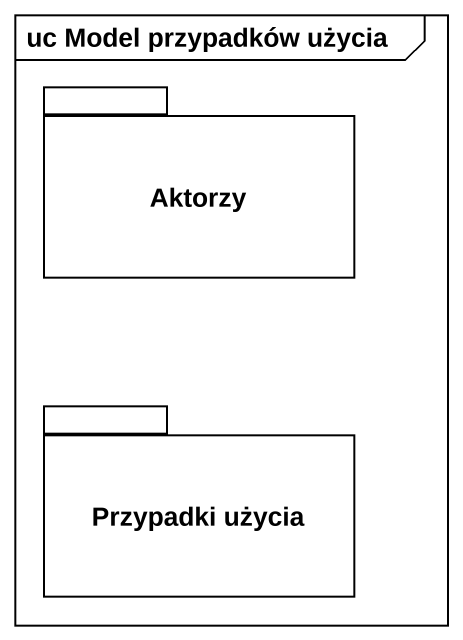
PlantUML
@startuml
mainframe uc Model przypadków użycia
package Aktorzy {
}
package "Przypadki użycia" as Przypadki_użycia {
}
@enduml
